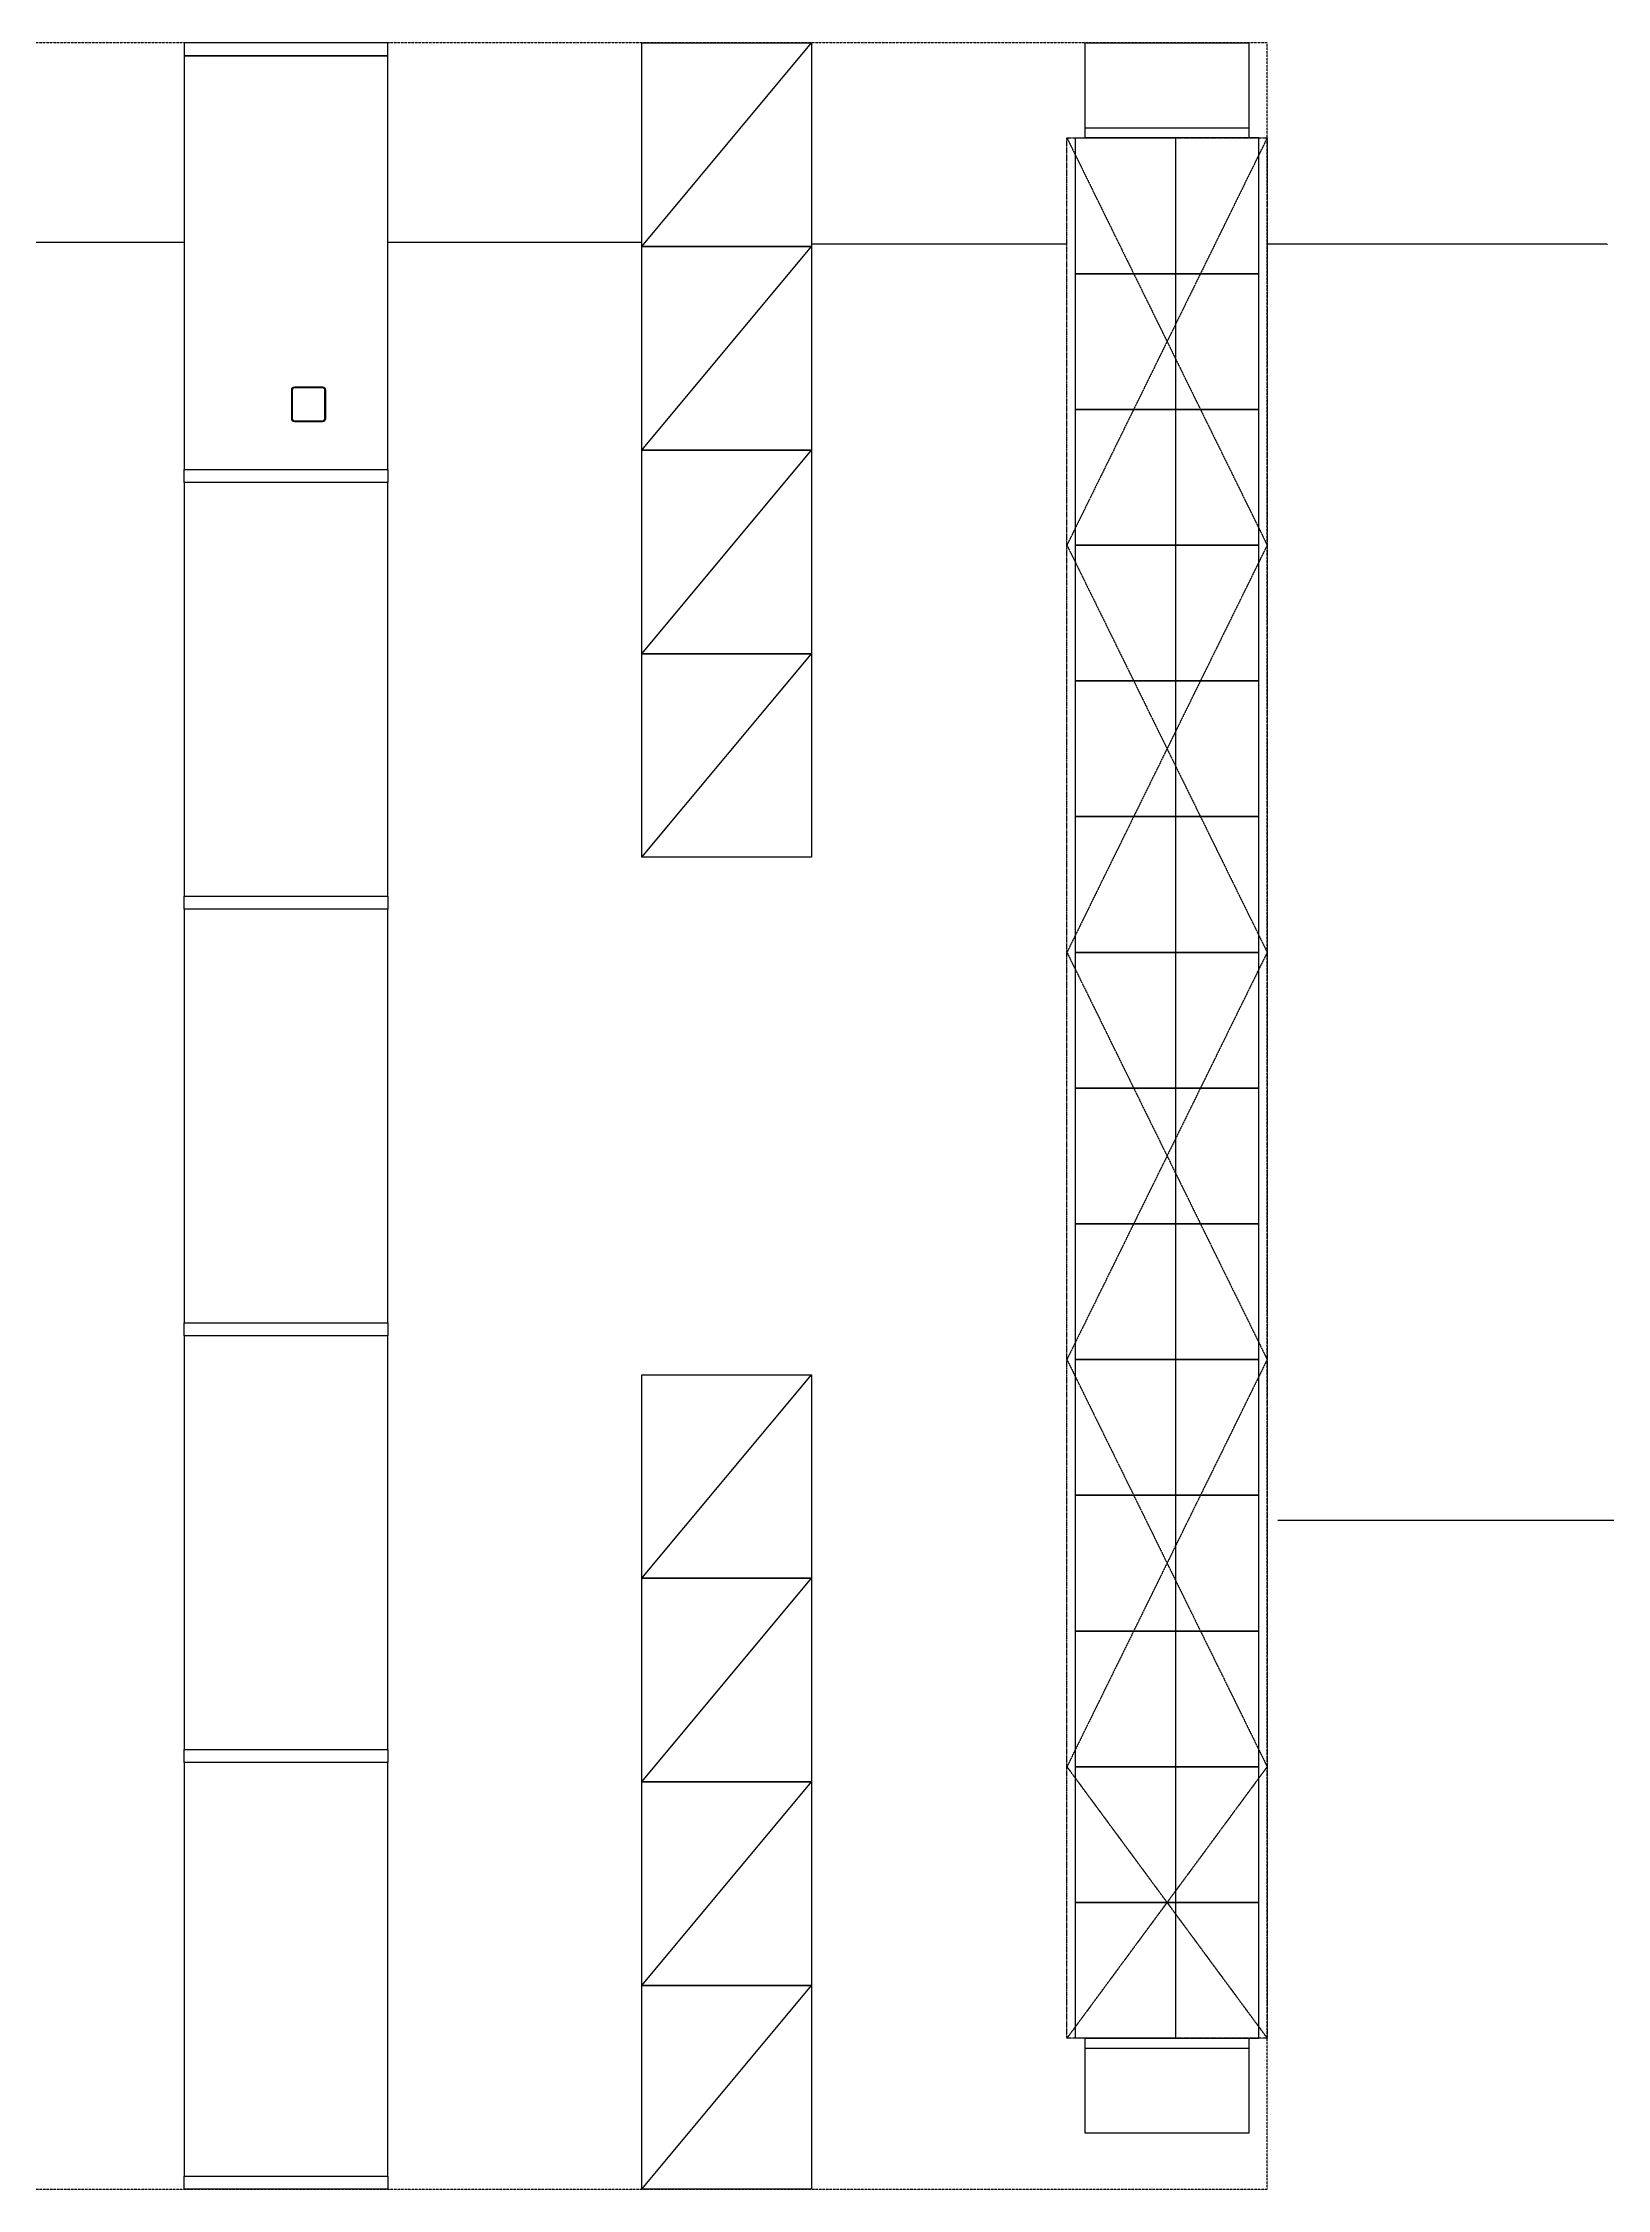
# Model space of a CAD drawing. Header units: millimetres. Extents: x -155 to 94595, y -3153 to 63413.
# Drawn here: x 35530 to 44746, y 32128 to 44777 of the extents above; entities that cross this region are included whole.
import ezdxf

# ---------------------------------------------------------------- set-up
doc = ezdxf.new("R2010")
doc.units = ezdxf.units.MM
doc.linetypes.add('REFERENCIA CAMPECHE$0$HIDDEN', pattern=[0.375, 0.25, -0.125])
doc.linetypes.add('TRATTEGGIATA2', pattern=[0.375, 0.25, -0.125])
for name, color, linetype in [('2', 193, 'Continuous'), ('5', 1, 'TRATTEGGIATA2'), ('6', 253, 'Continuous'), ('int', 185, 'Continuous'), ('wall', 5, 'Continuous')]:
    doc.layers.add(name, color=color, linetype=linetype)
doc.styles.add('REFERENCIA CAMPECHE$0$LETRITAS', font='ROMAN1.shx', dxfattribs={"width": 1.2, "height": 0.225})
doc.dimstyles.new('arch', dxfattribs={"dimtxt": 0.18, "dimasz": 0.18, "dimexe": 0.18, "dimexo": 0.0625, "dimgap": 0.09, "dimtad": 0, "dimtih": 1, "dimtoh": 1, "dimdec": 4, "dimzin": 0, "dimdsep": 46, "dimtxsty": 'Standard', "dimblk": 'OBLIQUE', "dimcen": 0.09, "dimclrt": 256, "dimadec": 0, "dimazin": 0, "dimtfac": 1, "dimtdec": 4, "dimtofl": 0, "dimtmove": 0, "dimatfit": 3, "dimldrblk": 'OBLIQUE', "dimfxl": 1, "dimtolj": 1, "dimtzin": 0, "dimarcsym": 0})
doc.dimstyles.new('aw_2', dxfattribs={"dimtxt": 2.5, "dimasz": 2.5, "dimexe": 1.25, "dimexo": 0.625, "dimtad": 1, "dimtxsty": 'Standard', "dimblk": 'OBLIQUE', "dimcen": 2.5, "dimclrt": 256, "dimadec": 0, "dimazin": 0, "dimtfac": 1, "dimtmove": 0, "dimatfit": 3, "dimldrblk": 'OBLIQUE', "dimfxl": 1, "dimarcsym": 0})

# ---------------------------------------------------------------- blocks, each defined once
blk = doc.blocks.new('_Oblique')
at = {"color": 0, "linetype": 'ByBlock', "lineweight": -2}
blk.add_line((-0.5, -0.5), (0.5, 0.5), dxfattribs=at)
blk = doc.blocks.new('*D226')
at = {"layer": '6', "color": 0, "lineweight": -2}
blk.add_line((44747, 43590), (42743, 43590), dxfattribs=at)
at = {"layer": 'Defpoints', "color": 0}
for p in [(42743, 43590), (42743, 43590), (44747, 43550)]:
    blk.add_point(p, dxfattribs=at)
at = {"layer": '6', "color": 0, "lineweight": -2, "xscale": 0.36, "yscale": 0.36, "zscale": 0.36, "rotation": 180}
blk.add_blockref('_Oblique', (42743, 43590), dxfattribs=at)
at = {"layer": '6', "color": 0, "lineweight": -2, "xscale": 0.36, "yscale": 0.36, "zscale": 0.36}
blk.add_blockref('_Oblique', (44747, 43590), dxfattribs=at)
at = {"layer": '6', "insert": (43745, 43591), "char_height": 0.225, "attachment_point": 5, "style": 'REFERENCIA CAMPECHE$0$LETRITAS'}
blk.add_mtext('\\A1;2004.37', dxfattribs=at)
blk = doc.blocks.new('*D308')
at = {"layer": '6', "color": 0, "lineweight": -2}
blk.add_line((36361, 43601), (34865, 43601), dxfattribs=at)
at = {"layer": 'Defpoints', "color": 0}
for p in [(34865, 43601), (34865, 43597), (36361, 43490)]:
    blk.add_point(p, dxfattribs=at)
at = {"layer": '6', "color": 0, "lineweight": -2, "xscale": 0.3, "yscale": 0.3, "zscale": 0.3, "rotation": 180}
blk.add_blockref('_Oblique', (34865, 43601), dxfattribs=at)
at = {"layer": '6', "color": 0, "lineweight": -2, "xscale": 0.3, "yscale": 0.3, "zscale": 0.3}
blk.add_blockref('_Oblique', (36361, 43601), dxfattribs=at)
at = {"layer": '6', "insert": (35613, 43601), "char_height": 0.225, "attachment_point": 5, "style": 'REFERENCIA CAMPECHE$0$LETRITAS'}
blk.add_mtext('\\A1;1496.00', dxfattribs=at)
blk = doc.blocks.new('*D309')
at = {"layer": '6', "color": 0, "lineweight": -2}
blk.add_line((39059, 43601), (37561, 43601), dxfattribs=at)
at = {"layer": 'Defpoints', "color": 0}
for p in [(37561, 43601), (37561, 43601), (39059, 43601)]:
    blk.add_point(p, dxfattribs=at)
at = {"layer": '6', "color": 0, "lineweight": -2, "xscale": 0.3, "yscale": 0.3, "zscale": 0.3, "rotation": 180}
blk.add_blockref('_Oblique', (37561, 43601), dxfattribs=at)
at = {"layer": '6', "color": 0, "lineweight": -2, "xscale": 0.3, "yscale": 0.3, "zscale": 0.3}
blk.add_blockref('_Oblique', (39059, 43601), dxfattribs=at)
at = {"layer": '6', "insert": (38310, 43601), "char_height": 0.225, "attachment_point": 5, "style": 'REFERENCIA CAMPECHE$0$LETRITAS'}
blk.add_mtext('\\A1;1498.00', dxfattribs=at)
blk = doc.blocks.new('*D310')
at = {"layer": '6', "color": 0, "lineweight": -2}
blk.add_line((41563, 43590), (40059, 43590), dxfattribs=at)
at = {"layer": 'Defpoints', "color": 0}
for p in [(40059, 43601), (40059, 43590), (41563, 43591)]:
    blk.add_point(p, dxfattribs=at)
at = {"layer": '6', "color": 0, "lineweight": -2, "xscale": 0.3, "yscale": 0.3, "zscale": 0.3, "rotation": 180}
blk.add_blockref('_Oblique', (40059, 43590), dxfattribs=at)
at = {"layer": '6', "color": 0, "lineweight": -2, "xscale": 0.3, "yscale": 0.3, "zscale": 0.3}
blk.add_blockref('_Oblique', (41563, 43590), dxfattribs=at)
at = {"layer": '6', "insert": (40811, 43591), "char_height": 0.225, "attachment_point": 5, "style": 'REFERENCIA CAMPECHE$0$LETRITAS'}
blk.add_mtext('\\A1;1504.00', dxfattribs=at)
blk = doc.blocks.new('*D359')
at = {"layer": '6', "color": 0, "lineweight": -2}
blk.add_line((48751, 36068), (42806, 36068), dxfattribs=at)
at = {"layer": 'Defpoints', "color": 0}
for p in [(42806, 36068), (48751, 36002), (42806, 35502)]:
    blk.add_point(p, dxfattribs=at)
at = {"layer": '6', "color": 0, "lineweight": -2, "xscale": 0.36, "yscale": 0.36, "zscale": 0.36, "rotation": 180}
blk.add_blockref('_Oblique', (42806, 36068), dxfattribs=at)
at = {"layer": '6', "color": 0, "lineweight": -2, "xscale": 0.36, "yscale": 0.36, "zscale": 0.36}
blk.add_blockref('_Oblique', (48751, 36068), dxfattribs=at)
at = {"layer": '6', "insert": (45778, 36068), "char_height": 0.225, "attachment_point": 5, "style": 'REFERENCIA CAMPECHE$0$LETRITAS'}
blk.add_mtext('5945.09', dxfattribs=at)

msp = doc.modelspace()

# ---------------------------------------------------------------- linework, layer by layer
at = {"layer": '2'}
for p, q in [((37560.882, 44700.79), (36360.882, 44700.79)), ((36360.882, 44700.79), (36360.882, 42262.39)), ((37560.882, 42262.39), (37560.882, 44700.79)), ((39058.882, 43576.99), (39058.882, 44776.99)), ((39058.882, 44776.99), (40058.882, 44776.99)), ((39058.882, 43576.99), (40058.882, 44776.99)), ((40058.882, 44776.99), (40058.882, 43576.99)), ((41670.882, 44776.99), (42634.882, 44776.99)), ((41670.882, 44216.99), (41670.882, 44776.99)), ((42634.882, 44776.99), (42634.882, 44216.99)), ((41670.882, 44276.99), (42634.882, 44276.99)), ((41612.882, 43416.99), (41612.882, 44216.99)), ((41612.882, 44216.99), (42202.882, 44216.99)), ((42634.882, 44216.99), (41670.882, 44216.99)), ((42202.882, 44216.99), (42202.882, 43416.99)), ((42692.882, 44216.99), (42202.882, 44216.99)), ((42202.882, 44216.99), (42202.882, 43416.99)), ((42692.882, 43416.99), (42692.882, 44216.99)), ((40058.882, 43576.99), (39058.882, 43576.99)), ((39058.882, 42376.99), (39058.882, 43576.99)), ((39058.882, 43576.99), (40058.882, 43576.99)), ((39058.882, 42376.99), (40058.882, 43576.99)), ((40058.882, 43576.99), (40058.882, 42376.99)), ((41612.882, 42616.99), (41612.882, 43416.99)), ((41612.882, 43416.99), (42202.882, 43416.99)), ((42202.882, 43416.99), (41612.882, 43416.99)), ((42202.882, 43416.99), (42202.882, 42616.99)), ((42692.882, 43416.99), (42202.882, 43416.99)), ((42202.882, 43416.99), (42202.882, 42616.99)), ((42202.882, 43416.99), (42692.882, 43416.99)), ((42692.882, 42616.99), (42692.882, 43416.99)), ((41612.882, 41816.99), (41612.882, 42616.99)), ((41612.882, 42616.99), (42202.882, 42616.99)), ((42202.882, 42616.99), (41612.882, 42616.99)), ((42202.882, 42616.99), (42202.882, 41816.99)), ((42692.882, 42616.99), (42202.882, 42616.99)), ((42202.882, 42616.99), (42202.882, 41816.99)), ((42202.882, 42616.99), (42692.882, 42616.99)), ((42692.882, 41816.99), (42692.882, 42616.99)), ((40058.882, 42376.99), (39058.882, 42376.99)), ((39058.882, 41176.99), (39058.882, 42376.99)), ((39058.882, 42376.99), (40058.882, 42376.99)), ((39058.882, 41176.99), (40058.882, 42376.99)), ((40058.882, 42376.99), (40058.882, 41176.99)), ((36360.882, 42262.39), (37560.882, 42262.39)), ((37560.882, 42186.19), (36360.882, 42186.19)), ((36360.882, 42186.19), (36360.882, 39747.79)), ((37560.882, 39747.79), (37560.882, 42186.19)), ((41612.882, 41016.99), (41612.882, 41816.99)), ((41612.882, 41816.99), (42202.882, 41816.99)), ((42202.882, 41816.99), (41612.882, 41816.99)), ((42202.882, 41816.99), (42202.882, 41016.99)), ((42692.882, 41816.99), (42202.882, 41816.99)), ((42202.882, 41816.99), (42202.882, 41016.99)), ((42202.882, 41816.99), (42692.882, 41816.99)), ((42692.882, 41016.99), (42692.882, 41816.99)), ((39058.882, 39976.99), (39058.882, 41176.99)), ((39058.882, 41176.99), (40058.882, 41176.99)), ((39058.882, 39976.99), (40058.882, 41176.99)), ((40058.882, 41176.99), (39058.882, 41176.99)), ((40058.882, 41176.99), (40058.882, 39976.99)), ((41612.882, 40216.99), (41612.882, 41016.99)), ((41612.882, 41016.99), (42202.882, 41016.99)), ((42202.882, 41016.99), (41612.882, 41016.99)), ((42202.882, 41016.99), (42202.882, 40216.99)), ((42692.882, 41016.99), (42202.882, 41016.99)), ((42202.882, 41016.99), (42202.882, 40216.99)), ((42202.882, 41016.99), (42692.882, 41016.99)), ((42692.882, 40216.99), (42692.882, 41016.99)), ((41612.882, 39416.99), (41612.882, 40216.99)), ((41612.882, 40216.99), (42202.882, 40216.99)), ((42202.882, 40216.99), (41612.882, 40216.99)), ((42202.882, 40216.99), (42202.882, 39416.99)), ((42692.882, 40216.99), (42202.882, 40216.99)), ((42202.882, 40216.99), (42202.882, 39416.99)), ((42202.882, 40216.99), (42692.882, 40216.99)), ((42692.882, 39416.99), (42692.882, 40216.99)), ((40058.882, 39976.99), (39058.882, 39976.99)), ((36360.882, 39747.79), (37560.882, 39747.79)), ((37560.882, 39671.59), (36360.882, 39671.59)), ((36360.882, 39671.59), (36360.882, 37233.19)), ((37560.882, 37233.19), (37560.882, 39671.59)), ((41612.882, 38616.99), (41612.882, 39416.99)), ((41612.882, 39416.99), (42202.882, 39416.99)), ((42202.882, 39416.99), (41612.882, 39416.99)), ((42202.882, 39416.99), (42202.882, 38616.99)), ((42692.882, 39416.99), (42202.882, 39416.99)), ((42202.882, 39416.99), (42202.882, 38616.99)), ((42202.882, 39416.99), (42692.882, 39416.99)), ((42692.882, 38616.99), (42692.882, 39416.99)), ((41612.882, 37816.99), (41612.882, 38616.99)), ((41612.882, 38616.99), (42202.882, 38616.99)), ((42202.882, 38616.99), (41612.882, 38616.99)), ((42202.882, 38616.99), (42202.882, 37816.99)), ((42692.882, 38616.99), (42202.882, 38616.99)), ((42202.882, 38616.99), (42202.882, 37816.99)), ((42202.882, 38616.99), (42692.882, 38616.99)), ((42692.882, 37816.99), (42692.882, 38616.99)), ((41612.882, 37016.99), (41612.882, 37816.99)), ((41612.882, 37816.99), (42202.882, 37816.99)), ((42202.882, 37816.99), (41612.882, 37816.99)), ((42202.882, 37816.99), (42202.882, 37016.99)), ((42692.882, 37816.99), (42202.882, 37816.99)), ((42202.882, 37816.99), (42202.882, 37016.99)), ((42202.882, 37816.99), (42692.882, 37816.99)), ((42692.882, 37016.99), (42692.882, 37816.99)), ((36360.882, 37233.19), (37560.882, 37233.19)), ((37560.882, 37156.99), (36360.882, 37156.99)), ((36360.882, 37156.99), (36360.882, 34718.59)), ((37560.882, 34718.59), (37560.882, 37156.99)), ((41612.882, 36216.99), (41612.882, 37016.99)), ((41612.882, 37016.99), (42202.882, 37016.99)), ((42202.882, 37016.99), (41612.882, 37016.99)), ((42202.882, 37016.99), (42202.882, 36216.99)), ((42692.882, 37016.99), (42202.882, 37016.99)), ((42202.882, 37016.99), (42202.882, 36216.99)), ((42202.882, 37016.99), (42692.882, 37016.99)), ((42692.882, 36216.99), (42692.882, 37016.99)), ((39058.882, 35727.79), (39058.882, 36927.79)), ((39058.882, 36927.79), (40058.882, 36927.79)), ((39058.882, 35727.79), (40058.882, 36927.79)), ((40058.882, 36927.79), (40058.882, 35727.79)), ((41612.882, 35416.99), (41612.882, 36216.99)), ((41612.882, 36216.99), (42202.882, 36216.99)), ((42202.882, 36216.99), (41612.882, 36216.99)), ((42202.882, 36216.99), (42202.882, 35416.99)), ((42692.882, 36216.99), (42202.882, 36216.99)), ((42202.882, 36216.99), (42202.882, 35416.99)), ((42202.882, 36216.99), (42692.882, 36216.99)), ((42692.882, 35416.99), (42692.882, 36216.99)), ((40058.882, 35727.79), (39058.882, 35727.79)), ((39058.882, 34527.79), (39058.882, 35727.79)), ((39058.882, 35727.79), (40058.882, 35727.79)), ((39058.882, 34527.79), (40058.882, 35727.79)), ((40058.882, 35727.79), (40058.882, 34527.79)), ((41612.882, 34616.99), (41612.882, 35416.99)), ((41612.882, 35416.99), (42202.882, 35416.99)), ((42202.882, 35416.99), (41612.882, 35416.99)), ((42202.882, 35416.99), (42202.882, 34616.99)), ((42692.882, 35416.99), (42202.882, 35416.99)), ((42202.882, 35416.99), (42202.882, 34616.99)), ((42202.882, 35416.99), (42692.882, 35416.99)), ((42692.882, 34616.99), (42692.882, 35416.99)), ((36360.882, 34718.59), (37560.882, 34718.59)), ((37560.882, 34642.39), (36360.882, 34642.39)), ((36360.882, 34642.39), (36360.882, 32203.99)), ((37560.882, 32203.99), (37560.882, 34642.39)), ((41612.882, 33816.99), (41612.882, 34616.99)), ((41612.882, 34616.99), (42202.882, 34616.99)), ((42202.882, 34616.99), (41612.882, 34616.99)), ((42202.882, 34616.99), (42202.882, 33816.99)), ((42692.882, 34616.99), (42202.882, 34616.99)), ((42202.882, 34616.99), (42202.882, 33816.99)), ((42202.882, 34616.99), (42692.882, 34616.99)), ((42692.882, 33816.99), (42692.882, 34616.99)), ((40058.882, 34527.79), (39058.882, 34527.79)), ((39058.882, 33327.79), (39058.882, 34527.79)), ((39058.882, 34527.79), (40058.882, 34527.79)), ((39058.882, 33327.79), (40058.882, 34527.79)), ((40058.882, 34527.79), (40058.882, 33327.79)), ((41612.882, 33016.99), (41612.882, 33816.99)), ((41612.882, 33816.99), (42202.882, 33816.99)), ((42202.882, 33816.99), (41612.882, 33816.99)), ((42202.882, 33816.99), (42202.882, 33016.99)), ((42692.882, 33816.99), (42202.882, 33816.99)), ((42202.882, 33816.99), (42202.882, 33016.99)), ((42202.882, 33816.99), (42692.882, 33816.99)), ((42692.882, 33016.99), (42692.882, 33816.99)), ((40058.882, 33327.79), (39058.882, 33327.79)), ((39058.882, 32127.79), (39058.882, 33327.79)), ((39058.882, 33327.79), (40058.882, 33327.79)), ((39058.882, 32127.79), (40058.882, 33327.79)), ((40058.882, 33327.79), (40058.882, 32127.79)), ((42202.882, 33016.99), (41612.882, 33016.99)), ((41670.882, 32456.99), (41670.882, 33016.99)), ((41670.882, 33016.99), (42634.882, 33016.99)), ((42202.882, 33016.99), (42692.882, 33016.99)), ((42634.882, 33016.99), (42634.882, 32456.99)), ((42634.882, 32956.99), (41670.882, 32956.99)), ((42634.882, 32456.99), (41670.882, 32456.99)), ((36360.882, 32203.99), (37560.882, 32203.99)), ((40058.882, 32127.79), (39058.882, 32127.79))]:
    msp.add_line(p, q, dxfattribs=at)
at = {"layer": '5', "ltscale": 2.5}
msp.add_lwpolyline([(42742.882, 44776.99), (11685.727, 44776.99), (11685.727, 32127.79), (42742.882, 32127.79)], close=True, dxfattribs=at)
at = {"layer": 'int'}
for p, q in [((37560.882, 44776.99), (36360.882, 44776.99)), ((36360.882, 44776.99), (36360.882, 44700.79)), ((36360.882, 44700.79), (37560.882, 44700.79)), ((37560.882, 44700.79), (37560.882, 44776.99)), ((36360.882, 42186.19), (36360.882, 42262.39)), ((36360.882, 42262.39), (37560.882, 42262.39)), ((37560.882, 42262.39), (37560.882, 42186.19)), ((37560.882, 42186.19), (36360.882, 42186.19)), ((36360.882, 39671.59), (36360.882, 39747.79)), ((36360.882, 39747.79), (37560.882, 39747.79)), ((37560.882, 39747.79), (37560.882, 39671.59)), ((37560.882, 39671.59), (36360.882, 39671.59)), ((36360.882, 37156.99), (36360.882, 37233.19)), ((36360.882, 37233.19), (37560.882, 37233.19)), ((37560.882, 37233.19), (37560.882, 37156.99)), ((37560.882, 37156.99), (36360.882, 37156.99)), ((36360.882, 34642.39), (36360.882, 34718.59)), ((36360.882, 34718.59), (37560.882, 34718.59)), ((37560.882, 34718.59), (37560.882, 34642.39)), ((37560.882, 34642.39), (36360.882, 34642.39)), ((36360.882, 32127.79), (36360.882, 32203.99)), ((36360.882, 32203.99), (37560.882, 32203.99)), ((37560.882, 32203.99), (37560.882, 32127.79)), ((37560.882, 32127.79), (36360.882, 32127.79))]:
    msp.add_line(p, q, dxfattribs=at)
at = {"layer": 'int', "linetype": 'REFERENCIA CAMPECHE$0$HIDDEN'}
for p, q in [((41562.882, 44216.99), (42742.882, 41816.99)), ((42742.882, 44216.99), (41562.882, 41816.99)), ((41562.882, 33016.99), (41562.882, 44216.99)), ((41562.882, 44216.99), (42742.882, 44216.99)), ((42742.882, 44216.99), (42742.882, 33016.99)), ((42742.882, 41816.99), (41562.882, 39416.99)), ((41562.882, 41816.99), (42742.882, 39416.99)), ((41562.882, 39416.99), (42742.882, 37016.99)), ((42742.882, 39416.99), (41562.882, 37016.99)), ((42742.882, 37016.99), (41562.882, 34616.99)), ((41562.882, 37016.99), (42742.882, 34616.99)), ((41562.882, 34616.99), (41562.882, 34616.99)), ((41562.882, 34616.99), (42742.882, 33016.99)), ((42742.882, 34616.99), (41562.882, 33016.99)), ((42742.882, 34616.99), (42742.882, 34616.99)), ((42742.882, 33016.99), (41562.882, 33016.99))]:
    msp.add_line(p, q, dxfattribs=at)
at = {"layer": 'wall'}
for points in [[(37011.677, 42748.489, 0.414213562), (36993.36, 42730.172), (36993.36, 42563.807, 0.414213562), (37011.677, 42545.489), (37178.042, 42545.489, 0.414213562), (37196.36, 42563.807), (37196.36, 42730.172, 0.414213562), (37178.042, 42748.489)], [(37011.677, 42743.489, 0.414213562), (36998.36, 42730.172), (36998.36, 42563.807, 0.414213562), (37011.677, 42550.489), (37178.042, 42550.489, 0.414213562), (37191.36, 42563.807), (37191.36, 42730.172, 0.414213562), (37178.042, 42743.489)]]:
    msp.add_lwpolyline(points, format="xyb", close=True, dxfattribs=at)

# ---------------------------------------------------------------- dimensions: what is measured, and where the dimension line sits
at = {"layer": '6'}
for base, p1, p2, override, picture, middle in [((34864.882, 43600.659), (36360.882, 43490.015), (34864.882, 43597.08), {"dimtxt": 0.225, "dimasz": 0.3, "dimexe": 0.09, "dimexo": 0.495, "dimgap": 0.036, "dimtih": 0, "dimtoh": 0, "dimdec": 2, "dimtxsty": 'REFERENCIA CAMPECHE$0$LETRITAS', "dimcen": 0.15, "dimse1": 1, "dimse2": 1, "dimadec": 2, "dimtofl": 1, "dimtvp": 1.11}, '*D308', (35612.882, 43600.909)), ((37560.882, 43600.659), (39058.882, 43600.659), (37560.882, 43600.659), {"dimtxt": 0.225, "dimasz": 0.3, "dimexe": 0.09, "dimexo": 0.495, "dimgap": 0.036, "dimtih": 0, "dimtoh": 0, "dimdec": 2, "dimtxsty": 'REFERENCIA CAMPECHE$0$LETRITAS', "dimcen": 0.15, "dimse1": 1, "dimse2": 1, "dimadec": 2, "dimtofl": 1, "dimtvp": 1.11}, '*D309', (38309.882, 43600.909)), ((40058.882, 43590.325), (41562.882, 43590.578), (40058.882, 43600.659), {"dimtxt": 0.225, "dimasz": 0.3, "dimexe": 0.09, "dimexo": 0.495, "dimgap": 0.036, "dimtih": 0, "dimtoh": 0, "dimdec": 2, "dimtxsty": 'REFERENCIA CAMPECHE$0$LETRITAS', "dimcen": 0.15, "dimse1": 1, "dimse2": 1, "dimadec": 2, "dimtofl": 1, "dimtvp": 1.11}, '*D310', (40810.882, 43590.575)), ((42742.882, 43590.325), (44747.252, 43550.325), (42742.882, 43590.325), {"dimtxt": 0.225, "dimasz": 0.36, "dimexe": 0.09, "dimexo": 0.495, "dimgap": 0.036, "dimtih": 0, "dimtoh": 0, "dimdec": 2, "dimtxsty": 'REFERENCIA CAMPECHE$0$LETRITAS', "dimcen": 0.15, "dimse1": 1, "dimse2": 1, "dimadec": 2, "dimtix": 1, "dimtofl": 1, "dimtvp": 1.11}, '*D226', (43745.067, 43590.575))]:
    dim = msp.add_linear_dim(base=base, p1=p1, p2=p2, angle=180, dimstyle='arch', override=override, dxfattribs=at)
    dim.commit()
    dim.dimension.update_dxf_attribs({"geometry": picture, "text_midpoint": middle})
dim = msp.add_linear_dim(base=(42805.882, 36068.047), p1=(48750.975, 36001.836), p2=(42805.882, 35501.836), angle=180, dimstyle='aw_2', override={"dimtxt": 0.225, "dimasz": 0.36, "dimexe": 0.09, "dimexo": 0.495, "dimgap": 0.036, "dimtad": 0, "dimzin": 0, "dimdsep": 46, "dimtxsty": 'REFERENCIA CAMPECHE$0$LETRITAS', "dimcen": 0.15, "dimse1": 1, "dimse2": 1, "dimadec": 2, "dimtix": 1, "dimtvp": 1.11, "dimtzin": 0}, dxfattribs=at)
dim.commit()
dim.dimension.update_dxf_attribs({"geometry": '*D359', "text_midpoint": (45778.429, 36068.047), "dimtype": 160})

doc.saveas('drawing.dxf')
